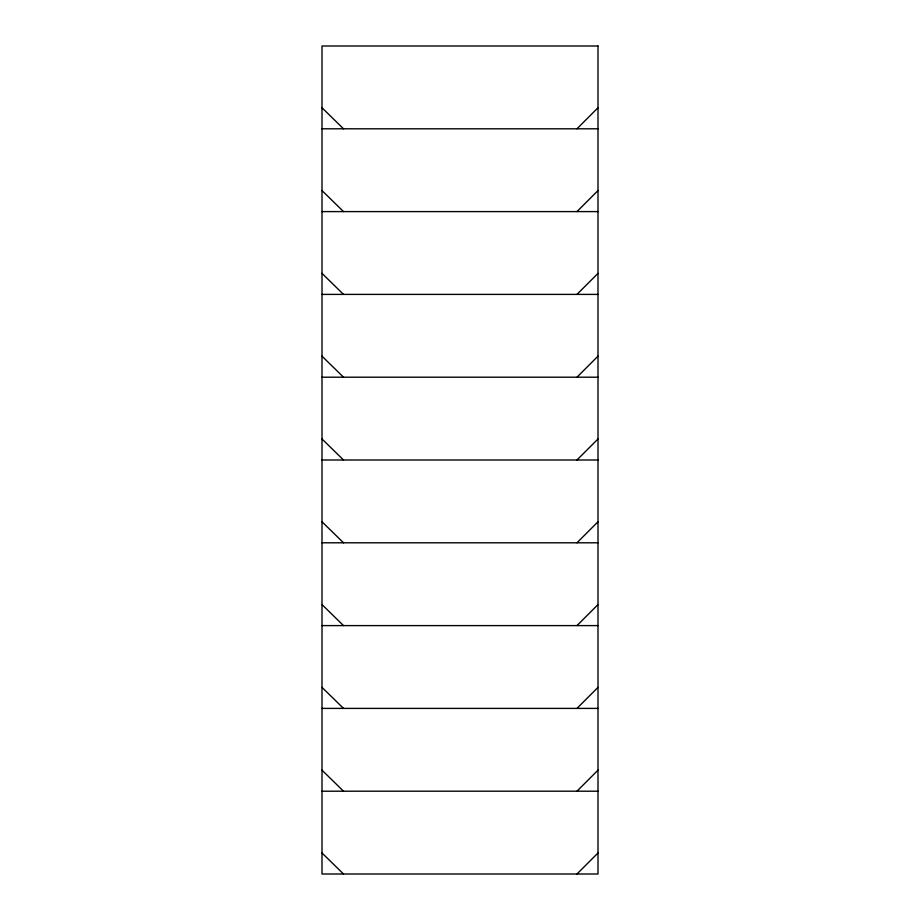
<?xml version="1.0" encoding="UTF-8"?>
<svg xmlns="http://www.w3.org/2000/svg" width="920" height="920" viewBox="0 0 920 920"><rect width="100%" height="100%" fill="white"/><g stroke="black" fill="none" stroke-linecap="round" stroke-linejoin="round"><path stroke-width="1.38" d="M576.966 128.8L598 107.766M576.966 211.6L598 190.566M576.966 294.4L598 273.366M576.966 377.2L598 356.166M576.966 460L598 438.966M576.966 542.8L598 521.766M576.966 625.6L598 604.567M576.966 708.4L598 687.366M576.966 791.2L598 770.166M576.966 874L598 852.966M322 128.8L598 128.8M322 211.6L598 211.6M322 294.4L598 294.4M322 377.2L598 377.2M322 460L598 460M322 542.8L598 542.8M322 625.6L598 625.6M322 708.4L598 708.4M322 791.2L598 791.2M322 107.766L343.516 128.8M322 190.566L343.516 211.6M322 273.366L343.516 294.4M322 356.166L343.516 377.2M322 438.966L343.516 460M322 521.766L343.516 542.8M322 604.567L343.516 625.6M322 687.366L343.516 708.4M322 770.166L343.516 791.2M322 852.966L343.516 874M598 46L322 46L322 874L598 874L598 46"/></g></svg>
